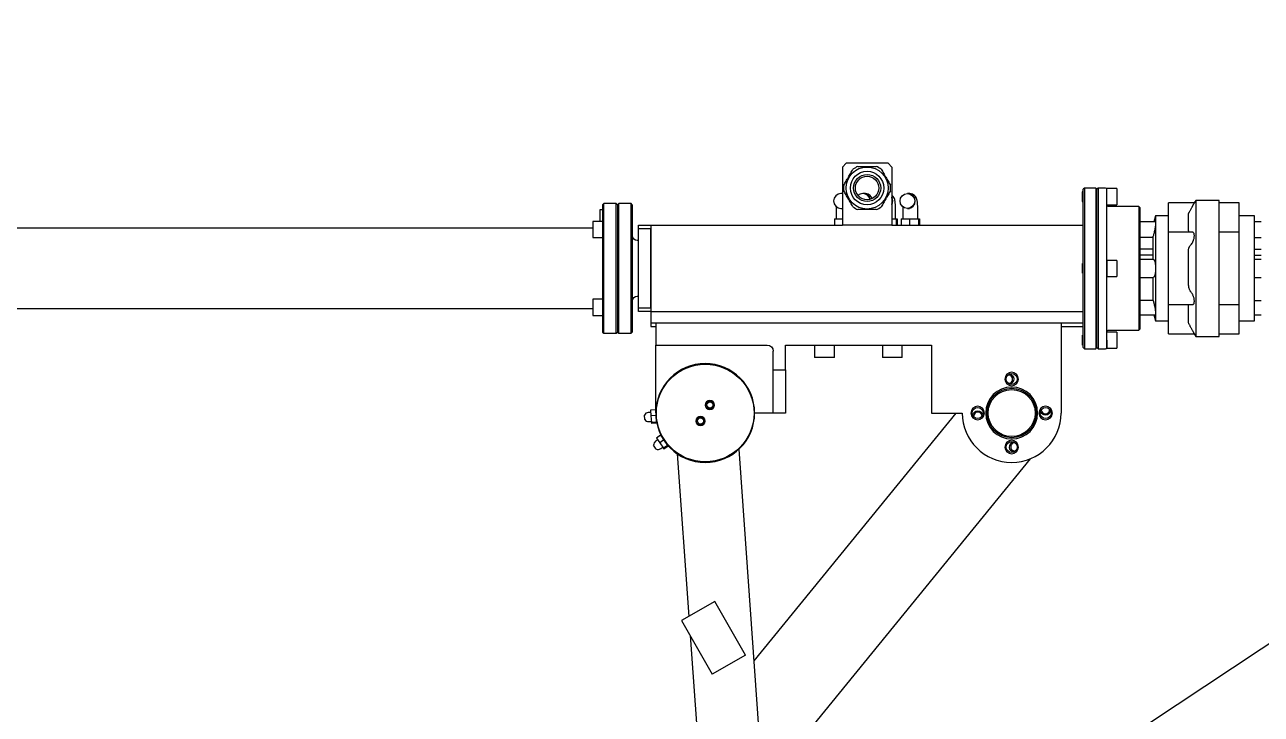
# Model space of a CAD drawing. Header units: millimetres. Extents: x 0 to 1189, y 0 to 841.
# Drawn here: x 406.3 to 473, y 335.6 to 372.8 of the extents above; entities that cross this region are included whole.
import ezdxf

# ---------------------------------------------------------------- set-up
doc = ezdxf.new("R2010")
doc.units = ezdxf.units.MM
doc.layers.add('1', color=7, linetype='CONTINUOUS', true_color=0xffffff)
doc.layers.add('203', color=7, linetype='CONTINUOUS', true_color=0xffffff)

msp = doc.modelspace()

# ---------------------------------------------------------------- linework, layer by layer
at = {"layer": '1', "color": 152, "linetype": 'Continuous'}
msp.add_line((459.66, 330.305), (523.97, 372.794), dxfattribs=at)
at = {"layer": '203', "color": 252, "linetype": 'Continuous'}
for p, q in [((450.636, 365.322), (450.436, 365.122)), ((450.436, 365.122), (450.436, 361.989)), ((452.903, 365.322), (450.636, 365.322)), ((453.103, 365.122), (452.903, 365.322)), ((453.103, 365.122), (453.103, 361.989)), ((450.368, 363.689), (450.356, 363.689)), ((450.368, 363.689), (450.368, 363.689)), ((450.381, 363.689), (450.38, 363.689)), ((450.436, 363.689), (450.381, 363.689)), ((451.557, 363.689), (451.544, 363.689)), ((451.557, 363.689), (451.557, 363.689)), ((451.66, 363.689), (451.57, 363.689)), ((451.67, 363.688), (451.66, 363.689)), ((451.66, 363.689), (451.66, 363.689)), ((453.957, 363.689), (453.944, 363.689)), ((453.957, 363.689), (453.957, 363.689)), ((454.06, 363.689), (453.97, 363.689)), ((453.97, 363.689), (453.97, 363.689)), ((454.07, 363.688), (454.06, 363.689)), ((454.06, 363.689), (454.06, 363.689)), ((463.436, 363.789), (463.37, 363.789)), ((463.37, 363.789), (463.37, 363.522)), ((463.503, 363.989), (463.436, 363.922)), ((463.436, 355.389), (463.436, 363.922)), ((464.103, 363.989), (463.503, 363.989)), ((463.503, 363.989), (463.503, 355.322)), ((464.17, 363.922), (464.103, 363.989)), ((464.103, 363.989), (464.103, 359.655)), ((464.236, 363.989), (464.17, 363.922)), ((464.17, 359.655), (464.17, 363.922)), ((464.17, 361.222), (464.17, 363.922)), ((464.636, 363.989), (464.236, 363.989)), ((464.236, 363.989), (464.236, 355.322)), ((465.236, 363.955), (464.703, 363.955)), ((464.703, 355.389), (464.703, 363.922)), ((465.236, 363.955), (465.236, 363.522)), ((437.57, 363.155), (437.503, 363.089)), ((437.503, 363.089), (437.503, 359.655)), ((438.236, 363.155), (437.57, 363.155)), ((437.57, 359.655), (437.57, 363.155)), ((438.303, 363.089), (438.236, 363.155)), ((438.236, 356.155), (438.236, 363.155)), ((438.37, 363.155), (438.303, 363.089)), ((438.303, 363.089), (438.303, 356.222)), ((438.303, 363.089), (438.303, 356.222)), ((439.036, 363.155), (438.37, 363.155)), ((438.37, 356.155), (438.37, 363.155)), ((439.103, 363.089), (439.036, 363.155)), ((439.036, 356.155), (439.036, 363.155)), ((439.036, 356.155), (439.036, 363.155)), ((439.103, 363.089), (439.103, 356.222)), ((463.37, 363.522), (463.37, 363.255)), ((463.37, 363.255), (463.436, 363.255)), ((464.703, 363.089), (465.236, 363.089)), ((466.436, 362.989), (464.77, 362.989)), ((465.236, 363.522), (465.236, 363.089)), ((466.503, 362.922), (466.436, 362.989)), ((466.436, 362.989), (466.436, 356.322)), ((466.503, 356.389), (466.503, 362.922)), ((469.424, 363.189), (468.036, 363.189)), ((468.036, 362.836), (468.036, 363.189)), ((469.503, 363.322), (469.424, 363.186)), ((470.77, 363.322), (469.503, 363.322)), ((469.503, 363.322), (469.503, 355.989)), ((470.77, 355.989), (470.77, 363.322)), ((471.836, 363.189), (470.77, 363.189)), ((471.836, 362.836), (471.836, 363.189)), ((437.37, 362.823), (437.503, 362.823)), ((437.37, 362.189), (437.37, 362.823)), ((450.013, 362.322), (450.013, 361.989)), ((450.013, 362.322), (450.436, 362.322)), ((450.103, 362.855), (450.103, 362.322)), ((450.356, 362.889), (450.368, 362.889)), ((450.381, 362.889), (450.436, 362.889)), ((453.103, 362.322), (453.34, 362.322)), ((453.303, 362.322), (453.303, 362.855)), ((453.34, 362.322), (453.34, 361.989)), ((453.34, 362.322), (453.394, 362.322)), ((453.394, 362.322), (453.394, 361.989)), ((453.612, 362.322), (453.612, 361.989)), ((453.612, 362.322), (454.049, 362.322)), ((453.703, 362.855), (453.703, 362.322)), ((453.944, 362.889), (453.957, 362.889)), ((453.97, 362.889), (454.06, 362.889)), ((454.049, 362.322), (454.049, 361.989)), ((454.049, 362.322), (454.54, 362.322)), ((454.503, 362.322), (454.503, 362.855)), ((454.54, 362.322), (454.54, 361.989)), ((454.54, 362.322), (454.594, 362.322)), ((454.594, 362.322), (454.594, 361.989)), ((467.336, 362.489), (467.248, 362.159)), ((468.036, 362.489), (467.336, 362.489)), ((467.336, 362.489), (467.336, 356.822)), ((468.036, 362.612), (468.036, 362.836)), ((468.036, 362.137), (468.036, 362.612)), ((469.103, 361.702), (469.103, 362.573)), ((471.836, 362.612), (471.836, 362.836)), ((471.836, 362.137), (471.836, 362.612)), ((472.67, 362.489), (471.836, 362.489)), ((472.67, 356.822), (472.67, 362.489)), ((436.969, 361.822), (401.303, 361.822)), ((437.37, 362.189), (436.97, 362.189)), ((437.503, 362.189), (436.97, 362.189)), ((436.97, 362.189), (436.97, 361.322)), ((439.436, 361.989), (440.103, 361.989)), ((439.436, 361.789), (439.436, 361.989)), ((440.103, 361.789), (439.436, 361.789)), ((439.436, 357.522), (439.436, 361.789)), ((440.103, 361.989), (450.436, 361.989)), ((440.103, 361.989), (440.103, 361.789)), ((440.103, 361.922), (440.103, 361.655)), ((440.103, 357.522), (440.103, 361.789)), ((440.103, 361.655), (440.103, 357.655)), ((453.103, 361.989), (450.436, 361.989)), ((453.103, 361.989), (463.436, 361.989)), ((467.316, 362.159), (466.503, 362.159)), ((467.248, 362.159), (466.503, 362.159)), ((468.036, 361.605), (468.036, 362.137)), ((469.327, 361.605), (468.036, 361.605)), ((468.036, 360.928), (468.036, 361.605)), ((471.836, 361.605), (470.77, 361.605)), ((471.836, 361.605), (471.836, 362.137)), ((471.836, 360.928), (471.836, 361.605)), ((473.036, 362.159), (472.67, 362.159)), ((473.036, 362.159), (472.67, 362.159)), ((436.97, 361.322), (437.503, 361.322)), ((439.436, 361.155), (439.37, 361.155)), ((467.203, 361.312), (466.503, 361.312)), ((467.203, 360.136), (467.203, 361.394)), ((468.036, 360.697), (468.036, 360.928)), ((471.836, 360.697), (471.836, 360.928)), ((472.67, 361.312), (473.036, 361.312)), ((467.203, 360.683), (466.503, 360.683)), ((467.203, 360.372), (466.503, 360.372)), ((468.036, 359.713), (468.036, 360.697)), ((469.103, 358.81), (469.103, 360.616)), ((471.836, 359.713), (471.836, 360.697)), ((472.67, 360.683), (473.036, 360.683)), ((472.67, 360.372), (473.036, 360.372)), ((437.503, 359.655), (437.503, 356.222)), ((437.57, 356.155), (437.57, 359.655)), ((463.37, 359.922), (463.37, 359.655)), ((463.37, 359.655), (463.37, 359.389)), ((464.103, 359.655), (464.103, 355.322)), ((464.17, 355.389), (464.17, 359.655)), ((465.236, 360.089), (464.703, 360.089)), ((464.703, 360.089), (464.703, 359.655)), ((464.703, 359.655), (464.703, 359.222)), ((465.236, 360.089), (465.236, 359.655)), ((465.236, 359.655), (465.236, 359.222)), ((467.215, 360.139), (466.503, 360.139)), ((468.036, 358.573), (468.036, 359.713)), ((471.836, 358.573), (471.836, 359.713)), ((473.036, 360.139), (472.67, 360.139)), ((464.703, 359.222), (465.236, 359.222)), ((466.503, 359.172), (467.215, 359.172)), ((467.203, 357.916), (467.203, 359.174)), ((472.67, 359.172), (473.036, 359.172)), ((468.036, 358.365), (468.036, 358.573)), ((468.036, 357.705), (468.036, 358.365)), ((471.836, 358.365), (471.836, 358.573)), ((471.836, 357.705), (471.836, 358.365)), ((437.503, 357.989), (436.97, 357.989)), ((436.97, 357.989), (436.97, 357.122)), ((439.37, 358.155), (439.436, 358.155)), ((440.103, 357.655), (440.103, 357.389)), ((467.203, 357.92), (466.503, 357.92)), ((468.036, 357.705), (469.327, 357.705)), ((468.036, 357.231), (468.036, 357.705)), ((469.103, 356.763), (469.103, 357.699)), ((470.77, 357.705), (471.836, 357.705)), ((471.836, 357.231), (471.836, 357.705)), ((472.67, 357.92), (473.036, 357.92)), ((401.303, 357.489), (436.969, 357.489)), ((436.97, 357.122), (437.503, 357.122)), ((439.436, 357.322), (439.436, 357.522)), ((439.436, 357.522), (440.103, 357.522)), ((440.103, 357.322), (439.436, 357.322)), ((440.103, 357.522), (440.103, 357.322)), ((440.103, 357.322), (440.103, 356.722)), ((440.103, 357.322), (463.436, 357.322)), ((466.503, 357.151), (467.316, 357.151)), ((467.248, 357.151), (467.336, 356.822)), ((468.036, 356.682), (468.036, 357.231)), ((471.836, 356.682), (471.836, 357.231)), ((472.67, 357.151), (473.036, 357.151)), ((440.103, 356.722), (463.436, 356.722)), ((440.103, 356.722), (440.103, 356.522)), ((440.103, 356.522), (440.37, 356.522)), ((440.37, 356.722), (440.37, 355.522)), ((440.37, 356.722), (462.236, 356.722)), ((462.236, 356.722), (462.236, 355.522)), ((462.236, 356.522), (463.436, 356.522)), ((464.77, 356.322), (466.436, 356.322)), ((466.436, 356.322), (466.503, 356.389)), ((467.336, 356.822), (468.036, 356.822)), ((468.036, 356.469), (468.036, 356.682)), ((468.036, 356.123), (468.036, 356.469)), ((471.836, 356.822), (472.67, 356.822)), ((471.836, 356.469), (471.836, 356.682)), ((471.836, 356.123), (471.836, 356.469)), ((437.503, 356.222), (437.57, 356.155)), ((437.57, 356.155), (438.236, 356.155)), ((438.236, 356.155), (438.303, 356.222)), ((438.303, 356.222), (438.37, 356.155)), ((438.37, 356.155), (439.036, 356.155)), ((439.036, 356.155), (439.103, 356.222)), ((463.37, 356.055), (463.37, 355.789)), ((463.37, 355.789), (463.37, 355.522)), ((465.236, 356.222), (464.703, 356.222)), ((464.703, 355.789), (464.703, 355.355)), ((465.236, 356.222), (465.236, 355.789)), ((465.236, 355.789), (465.236, 355.355)), ((468.036, 356.123), (469.425, 356.123)), ((469.419, 356.133), (469.503, 355.989)), ((469.503, 355.989), (470.77, 355.989)), ((470.77, 356.123), (471.836, 356.123)), ((440.37, 355.522), (446.37, 355.522)), ((440.37, 355.189), (440.37, 355.522)), ((440.37, 351.866), (440.37, 355.189)), ((446.703, 354.189), (446.703, 355.189)), ((447.37, 354.189), (447.37, 355.522)), ((447.37, 355.522), (455.236, 355.522)), ((448.936, 355.522), (448.936, 354.855)), ((450.003, 354.855), (450.003, 355.522)), ((452.603, 355.522), (452.603, 354.855)), ((453.67, 354.855), (453.67, 355.522)), ((455.236, 355.522), (455.236, 351.855)), ((462.236, 355.522), (462.236, 351.855)), ((463.436, 355.389), (463.503, 355.322)), ((463.503, 355.322), (464.103, 355.322)), ((464.103, 355.322), (464.17, 355.389)), ((464.17, 355.389), (464.236, 355.322)), ((464.236, 355.322), (464.636, 355.322)), ((464.703, 355.355), (465.236, 355.355)), ((450.003, 354.855), (448.936, 354.855)), ((453.67, 354.855), (452.603, 354.855)), ((446.703, 354.189), (447.37, 354.189)), ((446.703, 351.955), (446.703, 354.189)), ((447.37, 354.189), (447.37, 351.855)), ((439.772, 351.499), (439.754, 351.745)), ((440.093, 351.887), (439.959, 351.878)), ((440.351, 352.02), (440.085, 352.001)), ((440.085, 352.001), (440.107, 351.697)), ((440.373, 351.716), (440.107, 351.697)), ((440.107, 351.697), (440.132, 351.342)), ((440.351, 352.02), (440.373, 351.716)), ((440.37, 351.866), (440.362, 351.865)), ((440.373, 351.716), (440.398, 351.361)), ((456.559, 351.855), (445.661, 338.487)), ((446.37, 351.855), (445.703, 351.855)), ((446.687, 351.855), (446.37, 351.855)), ((447.37, 351.855), (446.687, 351.855)), ((455.236, 351.855), (456.903, 351.855)), ((457.519, 351.657), (457.52, 351.647)), ((439.994, 351.396), (440.127, 351.406)), ((440.398, 351.361), (440.132, 351.342)), ((440.132, 351.342), (440.136, 351.292)), ((440.402, 351.311), (440.136, 351.292)), ((440.391, 351.466), (440.398, 351.467)), ((440.398, 351.361), (440.402, 351.311)), ((440.473, 350.408), (440.362, 350.333)), ((440.63, 350.653), (440.409, 350.503)), ((440.409, 350.503), (440.58, 350.251)), ((440.801, 350.4), (440.58, 350.251)), ((440.58, 350.251), (440.78, 349.956)), ((440.63, 350.653), (440.801, 350.4)), ((440.723, 350.528), (440.717, 350.524)), ((440.801, 350.4), (441.001, 350.106)), ((440.39, 349.911), (440.251, 350.115)), ((440.633, 349.934), (440.744, 350.009)), ((441.001, 350.106), (440.78, 349.956)), ((440.78, 349.956), (440.808, 349.914)), ((441.029, 350.064), (440.808, 349.914)), ((440.942, 350.193), (440.948, 350.197)), ((441.001, 350.106), (441.029, 350.064)), ((441.522, 349.66), (442.148, 340.885)), ((444.847, 349.897), (447.092, 318.437)), ((460.562, 349.38), (446.146, 331.696)), ((443.555, 341.688), (441.76, 340.664)), ((445.206, 338.792), (443.555, 341.688)), ((441.76, 340.664), (443.41, 337.768)), ((442.222, 339.853), (444.448, 308.656)), ((445.206, 338.792), (443.41, 337.768))]:
    msp.add_line(p, q, dxfattribs=at)
for centre, radius in [((451.77, 363.989), 1.133), ((451.77, 363.989), 0.9), ((451.77, 363.989), 0.733), ((451.77, 363.989), 0.633), ((443.036, 351.855), 2.633), ((459.57, 353.689), 0.3), ((459.57, 351.855), 1.333), ((459.57, 351.855), 1.267), ((443.289, 352.287), 0.217), ((443.289, 352.287), 0.167), ((442.783, 351.424), 0.217), ((442.783, 351.424), 0.167), ((457.736, 351.855), 0.3), ((461.403, 351.855), 0.3), ((459.57, 350.022), 0.3)]:
    msp.add_circle(centre, radius, dxfattribs=at)
at = {"layer": '203', "color": 252, "linetype": 'Continuous', "extrusion": (0, 0, -1)}
for centre, radius in [((-443.036, 351.855), 2.667), ((-459.57, 353.689), 0.367), ((-459.57, 351.855), 1.4), ((-443.289, 352.287), 0.25), ((-442.783, 351.424), 0.25), ((-457.736, 351.855), 0.367), ((-461.403, 351.855), 0.367), ((-459.57, 350.022), 0.367)]:
    msp.add_circle(centre, radius, dxfattribs=at)
at = {"layer": '203', "color": 252, "linetype": 'Continuous'}
for centre, radius, start, end in [((451.77, 363.989), 1.267, 112.91954, 127.08046), ((451.77, 363.989), 1.267, 52.91954, 67.08046), ((451.77, 363.989), 1.267, 172.91954, 187.08046), ((451.77, 363.989), 1.267, 352.91954, 7.08046), ((464.636, 363.922), 0.0667, 0, 90), ((451.77, 363.989), 1.267, 232.91954, 247.08046), ((451.77, 363.989), 1.267, 292.91954, 307.08046), ((464.636, 355.389), 0.0667, 270, 0), ((459.393, 353.68), 0.227, 267.45883, 98.05636), ((439.977, 351.625), 0.254, 94.08122, 151.72623), ((446.37, 351.955), 0.333, 342.5424, 0), ((459.57, 351.855), 2.667, 180, 0), ((457.745, 351.679), 0.227, 357.45879, 185.52502), ((461.394, 352.032), 0.227, 177.46452, 185.52502), ((461.394, 352.032), 0.227, 185.52502, 8.05623), ((439.976, 351.649), 0.254, 216.43621, 274.08122), ((440.505, 350.123), 0.254, 124.14785, 181.79286), ((459.746, 350.03), 0.227, 87.46431, 185.52502), ((440.491, 350.144), 0.254, 246.50284, 304.14785), ((459.746, 350.03), 0.227, 185.52502, 278.05071)]:
    msp.add_arc(centre, radius, start, end, dxfattribs=at)
at = {"layer": '203', "color": 252, "linetype": 'Continuous', "extrusion": (0, 0, -1)}
for centre, radius, start, end in [((-464.77, 363.055), 0.0667, 270, 0), ((-439.37, 361.422), 0.267, 270, 0), ((-439.37, 357.889), 0.267, 0, 90), ((-464.77, 356.255), 0.0667, 0, 90), ((-446.37, 355.189), 0.333, 90, 180), ((-459.393, 353.68), 0.293, 102.49185, 251.98188), ((-457.745, 351.679), 0.293, 12.49183, 161.98753), ((-461.394, 352.032), 0.293, 192.4862, 341.98189), ((-459.746, 350.03), 0.293, 354.47498, 71.98757), ((-459.746, 350.03), 0.293, 282.48622, 354.47498)]:
    msp.add_arc(centre, radius, start, end, dxfattribs=at)
at = {"layer": '203', "color": 252, "linetype": 'Continuous'}
for centre, ratio, start_param, end_param in [((450.356, 363.289), 0.995782, 0, 3.141592), ((450.356, 363.289), 0.995782, 6.08065, 6.283185), ((450.368, 363.289), 0.995782, 6.11187, 6.283185), ((450.381, 363.289), 0.995782, 6.142993, 6.283185), ((451.544, 363.289), 0.995046, 0, 0.726787), ((451.544, 363.289), 0.995046, 4.93397, 6.283185), ((451.557, 363.289), 0.995046, 4.942804, 6.283185), ((451.57, 363.289), 0.995046, 0, 0.026999), ((451.57, 363.289), 0.995046, 4.952327, 6.283185), ((453.957, 363.289), 0.995046, 3.141692, 6.283185), ((453.97, 363.289), 0.995046, 3.141692, 6.283185), ((452.757, 363.289), 0.995046, 4.194518, 5.230457), ((452.744, 363.289), 0.995046, 4.266382, 5.158593), ((450.356, 363.289), 0.995782, 3.141593, 3.344324), ((450.368, 363.289), 0.995782, 3.141691, 3.313104), ((450.381, 363.289), 0.995782, 3.141691, 3.281984)]:
    msp.add_ellipse(centre, major_axis=(0, 0.4), ratio=ratio, start_param=start_param, end_param=end_param, dxfattribs=at)
msp.add_ellipse((453.944, 363.289), major_axis=(0, 0.4), ratio=0.995046, dxfattribs=at)
for points, knots in [([(450.512, 364.145), (450.552, 364.213), (450.592, 364.283), (450.654, 364.39), (450.675, 364.425), (450.706, 364.48), (450.717, 364.498), (450.738, 364.535), (450.748, 364.553), (450.802, 364.646), (450.843, 364.718), (450.905, 364.825), (450.925, 364.86), (450.966, 364.93), (450.986, 364.965), (451.006, 364.999)], [0, 0, 0, 0, 0.25, 0.25, 0.375, 0.375, 0.4375, 0.4375, 0.5, 0.5, 0.75, 0.75, 0.875, 0.875, 1, 1, 1, 1]), ([(451.276, 365.155), (451.316, 365.155), (451.356, 365.155), (451.436, 365.155), (451.477, 365.155), (451.559, 365.155), (451.601, 365.155), (451.684, 365.155), (451.727, 365.155), (451.855, 365.155), (451.938, 365.155), (452.061, 365.155), (452.102, 365.155), (452.183, 365.155), (452.223, 365.155), (452.263, 365.155)], [0, 0, 0, 0, 0.125, 0.125, 0.25, 0.25, 0.375, 0.375, 0.5, 0.5, 0.75, 0.75, 0.875, 0.875, 1, 1, 1, 1]), ([(452.533, 364.999), (452.573, 364.931), (452.613, 364.861), (452.675, 364.754), (452.695, 364.718), (452.727, 364.664), (452.737, 364.646), (452.758, 364.609), (452.769, 364.591), (452.822, 364.498), (452.864, 364.426), (452.926, 364.319), (452.946, 364.284), (452.987, 364.214), (453.007, 364.179), (453.027, 364.145)], [0, 0, 0, 0, 0.25, 0.25, 0.375, 0.375, 0.4375, 0.4375, 0.5, 0.5, 0.75, 0.75, 0.875, 0.875, 1, 1, 1, 1]), ([(451.006, 362.978), (450.966, 363.047), (450.926, 363.116), (450.864, 363.223), (450.844, 363.259), (450.812, 363.313), (450.802, 363.331), (450.781, 363.368), (450.77, 363.387), (450.717, 363.479), (450.675, 363.551), (450.613, 363.658), (450.593, 363.693), (450.552, 363.763), (450.532, 363.798), (450.512, 363.832)], [0, 0, 0, 0, 0.25, 0.25, 0.375, 0.375, 0.4375, 0.4375, 0.5, 0.5, 0.75, 0.75, 0.875, 0.875, 1, 1, 1, 1]), ([(452.043, 363.421), (452.036, 363.439), (452.01, 363.496), (451.939, 363.588), (451.819, 363.665), (451.72, 363.687), (451.666, 363.689), (451.66, 363.689)], [0, 0, 0, 0, 0.131605, 0.41497, 0.680006, 0.965488, 1, 1, 1, 1]), ([(453.027, 363.832), (452.987, 363.764), (452.947, 363.694), (452.885, 363.588), (452.864, 363.552), (452.833, 363.497), (452.822, 363.479), (452.801, 363.442), (452.791, 363.424), (452.737, 363.332), (452.696, 363.259), (452.634, 363.153), (452.614, 363.117), (452.573, 363.047), (452.553, 363.012), (452.533, 362.978)], [0, 0, 0, 0, 0.25, 0.25, 0.375, 0.375, 0.4375, 0.4375, 0.5, 0.5, 0.75, 0.75, 0.875, 0.875, 1, 1, 1, 1]), ([(453.303, 362.855), (453.303, 362.911), (453.301, 363.029), (453.289, 363.211), (453.274, 363.334), (453.225, 363.476), (453.16, 363.561), (453.114, 363.599), (453.105, 363.606)], [0, 0, 0, 0, 0.176562, 0.392363, 0.653261, 0.805607, 0.963003, 1, 1, 1, 1]), ([(454.503, 362.855), (454.503, 362.911), (454.501, 363.029), (454.489, 363.211), (454.474, 363.334), (454.425, 363.476), (454.339, 363.588), (454.219, 363.665), (454.12, 363.687), (454.066, 363.689), (454.06, 363.689)], [0, 0, 0, 0, 0.137087, 0.304639, 0.507206, 0.625491, 0.747696, 0.861998, 0.985116, 1, 1, 1, 1]), ([(450.1, 363.007), (450.101, 362.971), (450.103, 362.92), (450.103, 362.868), (450.103, 362.855)], [0, 0, 0, 0, 0.758209, 1, 1, 1, 1]), ([(453.7, 363), (453.7, 362.998), (453.702, 362.958), (453.703, 362.909), (453.703, 362.861), (453.703, 362.855)], [0, 0, 0, 0, 0.031372, 0.884597, 1, 1, 1, 1]), ([(469.234, 362.836), (469.246, 362.857), (469.258, 362.878), (469.281, 362.919), (469.293, 362.94), (469.309, 362.97), (469.315, 362.98), (469.325, 362.999), (469.331, 363.009), (469.346, 363.037), (469.355, 363.054), (469.368, 363.079), (469.373, 363.087), (469.381, 363.103), (469.385, 363.11), (469.396, 363.13), (469.402, 363.143), (469.41, 363.158), (469.412, 363.163), (469.417, 363.171), (469.418, 363.174), (469.422, 363.18), (469.423, 363.183), (469.424, 363.185), (469.425, 363.186), (469.425, 363.187), (469.425, 363.188), (469.426, 363.188), (469.426, 363.189), (469.426, 363.189)], [0, 0, 0, 0, 0.121184, 0.121184, 0.242368, 0.242368, 0.302961, 0.302961, 0.363553, 0.363553, 0.484737, 0.484737, 0.545329, 0.545329, 0.605921, 0.605921, 0.727105, 0.727105, 0.787698, 0.787698, 0.84829, 0.84829, 0.908882, 0.908882, 0.939178, 0.939178, 0.969474, 0.969474, 1, 1, 1, 1]), ([(452.263, 362.822), (452.223, 362.822), (452.183, 362.822), (452.102, 362.822), (452.061, 362.822), (451.938, 362.822), (451.855, 362.822), (451.727, 362.822), (451.684, 362.822), (451.601, 362.822), (451.559, 362.822), (451.477, 362.822), (451.436, 362.822), (451.356, 362.822), (451.316, 362.822), (451.276, 362.822)], [0, 0, 0, 0, 0.125, 0.125, 0.25, 0.25, 0.5, 0.5, 0.625, 0.625, 0.75, 0.75, 0.875, 0.875, 1, 1, 1, 1]), ([(469.118, 362.612), (469.122, 362.624), (469.129, 362.638), (469.141, 362.663), (469.145, 362.672), (469.154, 362.69), (469.159, 362.7), (469.175, 362.729), (469.186, 362.75), (469.209, 362.792), (469.222, 362.814), (469.234, 362.836)], [0, 0, 0, 0, 0.25, 0.25, 0.375, 0.375, 0.5, 0.5, 0.75, 0.75, 1, 1, 1, 1]), ([(467.317, 362.159), (467.319, 362.159), (467.321, 362.159), (467.324, 362.155), (467.325, 362.153), (467.327, 362.146), (467.328, 362.141), (467.331, 362.126), (467.332, 362.112), (467.332, 362.086), (467.332, 362.077), (467.331, 362.057), (467.33, 362.035), (467.328, 362.011), (467.325, 361.986), (467.324, 361.972), (467.319, 361.931), (467.315, 361.902), (467.308, 361.855), (467.306, 361.839), (467.301, 361.807), (467.298, 361.79), (467.292, 361.758), (467.289, 361.741), (467.282, 361.708), (467.279, 361.691), (467.269, 361.64), (467.261, 361.607), (467.246, 361.543), (467.237, 361.51), (467.22, 361.45), (467.212, 361.421), (467.203, 361.394)], [0, 0, 0, 0, 0.045597, 0.045597, 0.093317, 0.093317, 0.141037, 0.141037, 0.236478, 0.236478, 0.284198, 0.284198, 0.331918, 0.379638, 0.379638, 0.427358, 0.427358, 0.522799, 0.522799, 0.570519, 0.570519, 0.618239, 0.618239, 0.665959, 0.665959, 0.713679, 0.713679, 0.809119, 0.809119, 0.90456, 0.90456, 1, 1, 1, 1]), ([(469.234, 360.928), (469.258, 360.951), (469.282, 360.979), (469.315, 361.03), (469.326, 361.049), (469.346, 361.088), (469.355, 361.108), (469.368, 361.141), (469.373, 361.152), (469.381, 361.174), (469.385, 361.186), (469.396, 361.22), (469.402, 361.243), (469.41, 361.279), (469.412, 361.291), (469.417, 361.315), (469.418, 361.326), (469.423, 361.361), (469.425, 361.384), (469.426, 361.427), (469.426, 361.448), (469.422, 361.486), (469.419, 361.503), (469.41, 361.534), (469.405, 361.548), (469.392, 361.571), (469.385, 361.58), (469.369, 361.594), (469.36, 361.599), (469.343, 361.604), (469.336, 361.605), (469.328, 361.605)], [0, 0, 0, 0, 0.145653, 0.145653, 0.21848, 0.21848, 0.291306, 0.291306, 0.32772, 0.32772, 0.364133, 0.364133, 0.43696, 0.43696, 0.473373, 0.473373, 0.509786, 0.509786, 0.582613, 0.582613, 0.655439, 0.655439, 0.728266, 0.728266, 0.801093, 0.801093, 0.873919, 0.873919, 0.946746, 0.946746, 1, 1, 1, 1]), ([(469.118, 360.697), (469.122, 360.722), (469.129, 360.745), (469.141, 360.78), (469.145, 360.791), (469.154, 360.813), (469.159, 360.823), (469.175, 360.853), (469.186, 360.871), (469.209, 360.903), (469.222, 360.916), (469.234, 360.928)], [0, 0, 0, 0, 0.25, 0.25, 0.375, 0.375, 0.5, 0.5, 0.75, 0.75, 1, 1, 1, 1]), ([(467.215, 360.139), (467.22, 360.139), (467.224, 360.138), (467.233, 360.134), (467.237, 360.132), (467.245, 360.125), (467.249, 360.12), (467.261, 360.105), (467.269, 360.092), (467.279, 360.067), (467.282, 360.058), (467.289, 360.038), (467.292, 360.028), (467.301, 359.994), (467.306, 359.969), (467.315, 359.914), (467.319, 359.885), (467.324, 359.839), (467.325, 359.823), (467.327, 359.791), (467.328, 359.774), (467.331, 359.724), (467.332, 359.69), (467.332, 359.639), (467.332, 359.621), (467.331, 359.587), (467.33, 359.554), (467.328, 359.521), (467.325, 359.489), (467.324, 359.472), (467.319, 359.426), (467.315, 359.397), (467.308, 359.356), (467.306, 359.342), (467.301, 359.317), (467.298, 359.306), (467.292, 359.283), (467.289, 359.273), (467.282, 359.253), (467.279, 359.244), (467.269, 359.219), (467.261, 359.206), (467.246, 359.185), (467.237, 359.178), (467.224, 359.173), (467.22, 359.172), (467.215, 359.172)], [0, 0, 0, 0, 0.03484, 0.03484, 0.06807, 0.06807, 0.101299, 0.101299, 0.167757, 0.167757, 0.200987, 0.200987, 0.234216, 0.234216, 0.300674, 0.300674, 0.367133, 0.367133, 0.400362, 0.400362, 0.433591, 0.433591, 0.50005, 0.50005, 0.533279, 0.533279, 0.566508, 0.599737, 0.599737, 0.632966, 0.632966, 0.699425, 0.699425, 0.732654, 0.732654, 0.765883, 0.765883, 0.799113, 0.799113, 0.832342, 0.832342, 0.8988, 0.8988, 0.965259, 0.965259, 1, 1, 1, 1]), ([(469.251, 358.365), (469.241, 358.377), (469.23, 358.39), (469.215, 358.412), (469.21, 358.42), (469.201, 358.436), (469.196, 358.445), (469.182, 358.471), (469.174, 358.49), (469.16, 358.53), (469.154, 358.551), (469.149, 358.573)], [0, 0, 0, 0, 0.25, 0.25, 0.375, 0.375, 0.5, 0.5, 0.75, 0.75, 1, 1, 1, 1]), ([(469.328, 357.705), (469.331, 357.705), (469.333, 357.705), (469.346, 357.706), (469.355, 357.709), (469.368, 357.717), (469.373, 357.72), (469.381, 357.727), (469.385, 357.731), (469.396, 357.745), (469.402, 357.756), (469.41, 357.776), (469.412, 357.784), (469.417, 357.799), (469.418, 357.807), (469.423, 357.833), (469.425, 357.852), (469.426, 357.893), (469.426, 357.915), (469.422, 357.96), (469.419, 357.984), (469.41, 358.031), (469.405, 358.054), (469.392, 358.102), (469.385, 358.125), (469.369, 358.17), (469.36, 358.192), (469.341, 358.233), (469.331, 358.253), (469.309, 358.289), (469.298, 358.307), (469.275, 358.338), (469.263, 358.352), (469.251, 358.365)], [0, 0, 0, 0, 0.018573, 0.018573, 0.094067, 0.094067, 0.131814, 0.131814, 0.169561, 0.169561, 0.245056, 0.245056, 0.282803, 0.282803, 0.32055, 0.32055, 0.396045, 0.396045, 0.471539, 0.471539, 0.547034, 0.547034, 0.622528, 0.622528, 0.698022, 0.698022, 0.773517, 0.773517, 0.849011, 0.849011, 0.924506, 0.924506, 1, 1, 1, 1]), ([(467.203, 357.916), (467.212, 357.889), (467.22, 357.861), (467.233, 357.815), (467.237, 357.8), (467.245, 357.768), (467.249, 357.752), (467.261, 357.703), (467.269, 357.67), (467.279, 357.62), (467.282, 357.603), (467.289, 357.57), (467.292, 357.553), (467.301, 357.504), (467.306, 357.472), (467.315, 357.41), (467.319, 357.38), (467.324, 357.339), (467.325, 357.326), (467.327, 357.3), (467.328, 357.288), (467.331, 357.253), (467.332, 357.233), (467.332, 357.208), (467.332, 357.2), (467.331, 357.186), (467.33, 357.174), (467.328, 357.165), (467.325, 357.158), (467.324, 357.155), (467.321, 357.152), (467.319, 357.151), (467.317, 357.151)], [0, 0, 0, 0, 0.095431, 0.095431, 0.143147, 0.143147, 0.190863, 0.190863, 0.286294, 0.286294, 0.33401, 0.33401, 0.381726, 0.381726, 0.477157, 0.477157, 0.572588, 0.572588, 0.620304, 0.620304, 0.66802, 0.66802, 0.763451, 0.763451, 0.811167, 0.811167, 0.858882, 0.906598, 0.906598, 0.954314, 0.954314, 1, 1, 1, 1]), ([(469.242, 356.469), (469.231, 356.489), (469.219, 356.509), (469.198, 356.549), (469.187, 356.569), (469.168, 356.606), (469.159, 356.623), (469.148, 356.647), (469.144, 356.655), (469.138, 356.669), (469.135, 356.676), (469.133, 356.682)], [0, 0, 0, 0, 0.25, 0.25, 0.5, 0.5, 0.75, 0.75, 0.875, 0.875, 1, 1, 1, 1]), ([(469.426, 356.123), (469.426, 356.123), (469.426, 356.123), (469.426, 356.123), (469.425, 356.126), (469.42, 356.136), (469.416, 356.144), (469.407, 356.163), (469.401, 356.175), (469.387, 356.202), (469.379, 356.217), (469.362, 356.249), (469.353, 356.267), (469.333, 356.304), (469.323, 356.323), (469.301, 356.364), (469.29, 356.384), (469.266, 356.426), (469.255, 356.447), (469.242, 356.469)], [0, 0, 0, 0, 0.010402, 0.010402, 0.134102, 0.134102, 0.257802, 0.257802, 0.381501, 0.381501, 0.505201, 0.505201, 0.628901, 0.628901, 0.752601, 0.752601, 0.8763, 0.8763, 1, 1, 1, 1])]:
    msp.add_open_spline(points, degree=3, knots=knots, dxfattribs=at)
for points in [[(469.103, 362.573), (469.108, 362.586), (469.112, 362.599), (469.118, 362.612)], [(469.149, 361.588), (469.132, 361.625), (469.117, 361.664), (469.103, 361.702)], [(469.103, 360.616), (469.108, 360.643), (469.112, 360.67), (469.118, 360.697)], [(469.149, 358.573), (469.132, 358.652), (469.117, 358.731), (469.103, 358.81)], [(469.133, 356.682), (469.122, 356.709), (469.112, 356.736), (469.103, 356.763)]]:
    msp.add_open_spline(points, degree=3, dxfattribs=at)

doc.saveas('drawing.dxf')
